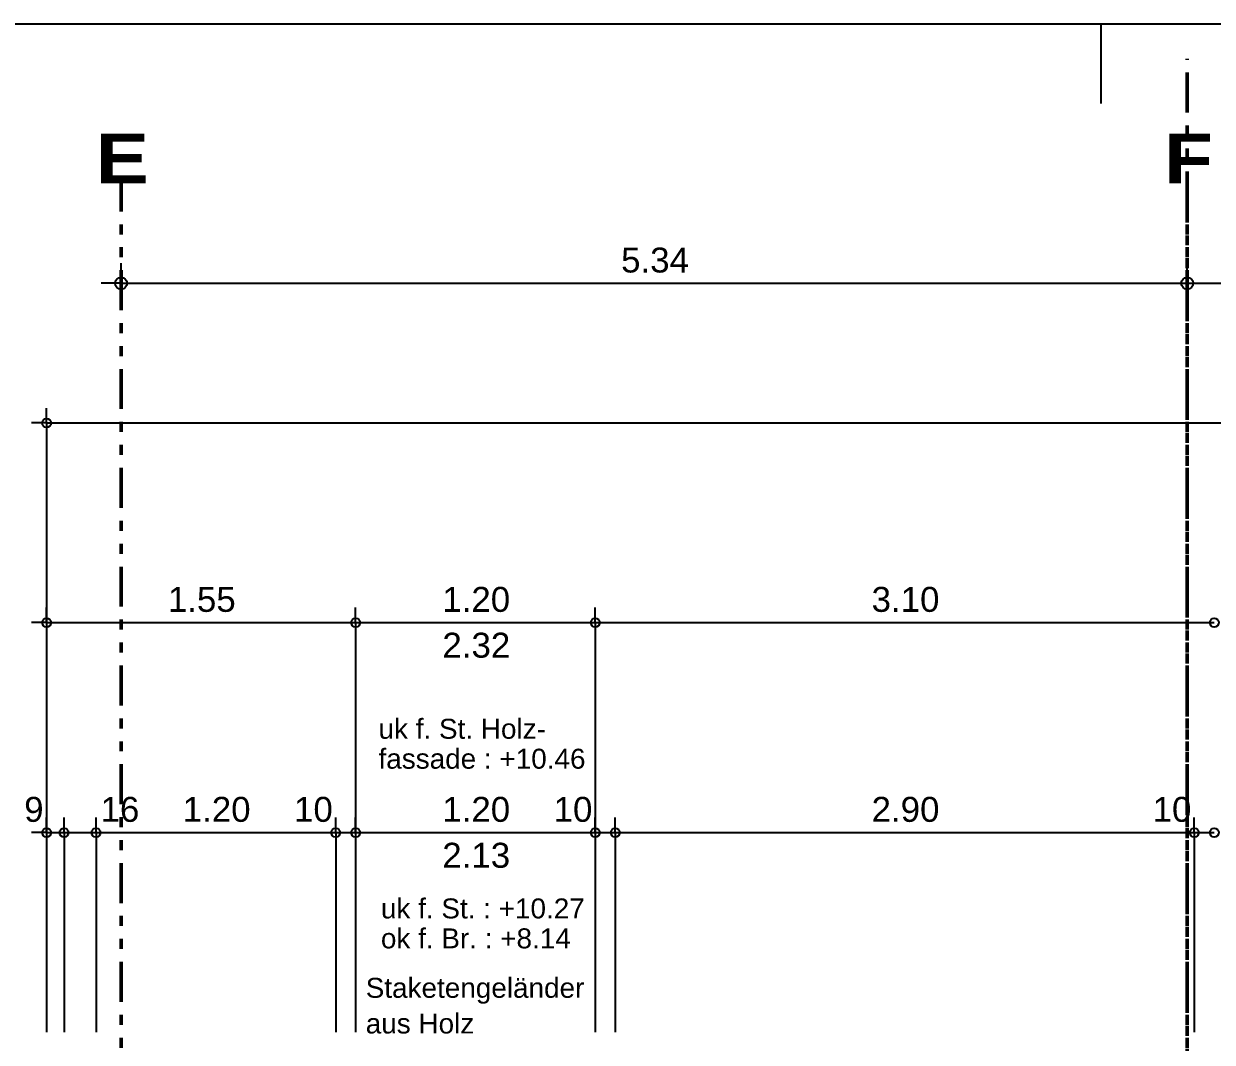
# Model space of a CAD drawing. Header units: centimetres. Extents: x 0.3 to 84.3, y 0.3 to 59.7.
# Drawn here: x 31.51 to 43.42, y 49.5 to 59.7 of the extents above; entities that cross this region are included whole.
import ezdxf

# ---------------------------------------------------------------- set-up
doc = ezdxf.new("R2010")
doc.units = ezdxf.units.CM
for name, pattern in [('AUSGEZOGEN', [0]), ('LINIE_23', [0.79, 0.4, -0.13, 0, -0.13, 0, -0.13]), ('RAND', [44.45, 12.7, -6.35, 12.7, -6.35, 0, -6.35])]:
    doc.linetypes.add(name, pattern=pattern)
for name, color, linetype, lineweight in [('Bauachsen grob', 7, 'RAND', 25), ('Plankopf', 7, 'AUSGEZOGEN', 25), ('Text Koten', 7, 'AUSGEZOGEN', 50), ('Text Werkplan Ausfuehrung', 7, 'AUSGEZOGEN', 50), ('Vorprojektmasse', 7, 'AUSGEZOGEN', 25), ('Werkplan- Ausfuehrungsmasse', 7, 'AUSGEZOGEN', 25)]:
    doc.layers.add(name, color=color, linetype=linetype, lineweight=lineweight)
doc.styles.add('ARIAL', font='ARIAL.TTF')
doc.styles.add('Arial Black', font='Arial Black')

msp = doc.modelspace()

# ---------------------------------------------------------------- linework, layer by layer
at = {"layer": 'Bauachsen grob', "color": 32, "linetype": 'LINIE_23', "lineweight": 50, "true_color": 0xc36e14}
for p, q in [((43.166, 1.39), (43.166, 59.35)), ((32.486, 1.39), (32.486, 58.1)), ((43.166, 2.27), (43.166, 58.1))]:
    msp.add_line(p, q, dxfattribs=at)
at = {"layer": 'Plankopf', "color": 7, "linetype": 'AUSGEZOGEN', "lineweight": 25}
for p, q in [((0.3, 59.7), (84.3, 59.7)), ((42.3, 59.7), (42.3, 58.9))]:
    msp.add_line(p, q, dxfattribs=at)
at = {"layer": 'Vorprojektmasse', "color": 32, "linetype": 'AUSGEZOGEN', "lineweight": 25, "true_color": 0xc36e14}
for p, q in [((32.486, 57.1), (32.486, 57.3)), ((43.166, 57.1), (43.166, 57.3)), ((32.486, 57.1), (32.286, 57.1)), ((32.486, 57.1), (32.486, 56.9)), ((43.166, 57.1), (43.166, 56.9)), ((43.166, 57.1), (52.506, 57.1))]:
    msp.add_line(p, q, dxfattribs=at)
msp.add_lwpolyline([(32.486, 57.1), (37.312, 57.1), (37.312, 57.1), (43.166, 57.1)], dxfattribs=at)
for centre in [(32.486, 57.1), (43.166, 57.1)]:
    msp.add_circle(centre, 0.06, dxfattribs=at)
at = {"layer": 'Werkplan- Ausfuehrungsmasse', "color": 7, "linetype": 'AUSGEZOGEN', "lineweight": 25}
for p, q in [((31.74, 55.7), (31.74, 55.85)), ((31.74, 55.7), (31.59, 55.7)), ((31.74, 55.7), (31.74, 55.55)), ((31.74, 55.7), (31.74, 53.3)), ((31.74, 53.7), (31.74, 53.85)), ((34.836, 53.7), (34.836, 53.85)), ((37.236, 53.7), (37.236, 53.85)), ((31.74, 53.7), (31.59, 53.7)), ((31.74, 53.7), (31.74, 53.55)), ((34.836, 53.7), (34.836, 53.55)), ((37.236, 53.7), (37.236, 53.55)), ((31.74, 51.596), (31.74, 51.746)), ((31.916, 51.596), (31.916, 51.746)), ((32.236, 51.596), (32.236, 51.746)), ((34.636, 51.596), (34.636, 51.746)), ((34.836, 51.596), (34.836, 51.746)), ((37.236, 51.596), (37.236, 51.746)), ((37.436, 51.596), (37.436, 51.746)), ((43.236, 51.596), (43.236, 51.746)), ((31.74, 51.596), (31.59, 51.596)), ((31.74, 51.596), (31.74, 51.446)), ((31.74, 51.596), (31.74, 49.596)), ((31.74, 51.596), (31.916, 51.596)), ((31.916, 51.596), (31.916, 51.446)), ((31.916, 51.596), (31.916, 49.596)), ((32.236, 51.596), (32.236, 51.446)), ((34.636, 51.596), (34.636, 51.446)), ((34.636, 51.596), (34.836, 51.596)), ((34.836, 51.596), (34.836, 51.446)), ((37.236, 51.596), (37.236, 51.446)), ((37.236, 51.596), (37.436, 51.596)), ((37.436, 51.596), (37.436, 51.446)), ((37.436, 51.596), (43.236, 51.596)), ((43.236, 51.596), (43.236, 51.446)), ((43.236, 51.596), (43.436, 51.596))]:
    msp.add_line(p, q, dxfattribs=at)
for points in [[(31.74, 55.7), (47.192, 55.7), (47.192, 55.7), (63.932, 55.7)], [(31.74, 53.7), (31.74, 51.839), (31.74, 51.839), (31.74, 51.3)], [(31.74, 53.7), (32.777, 53.7), (32.777, 53.7), (33.353, 53.7), (33.353, 53.7), (34.836, 53.7)], [(34.836, 53.7), (34.836, 53.685), (34.836, 53.685), (34.836, 53.442), (34.836, 53.442), (34.836, 51.3)], [(34.836, 53.7), (34.99, 53.7), (34.99, 53.7), (36.207, 53.7), (36.207, 53.7), (37.236, 53.7)], [(37.236, 53.7), (37.236, 53.687), (37.236, 53.687), (37.236, 53.651), (37.236, 53.651), (37.236, 53.588), (37.236, 53.588), (37.236, 51.3)], [(37.236, 53.7), (37.844, 53.7), (37.844, 53.7), (43.436, 53.7)], [(31.916, 51.596), (32.188, 51.596), (32.188, 51.596), (32.236, 51.596)], [(32.236, 51.596), (32.236, 51.575), (32.236, 51.575), (32.236, 49.596)], [(32.236, 51.596), (33.824, 51.596), (33.824, 51.596), (34.636, 51.596)], [(34.636, 51.596), (34.636, 51.583), (34.636, 51.583), (34.636, 51.545), (34.636, 51.545), (34.636, 51.312), (34.636, 51.312), (34.636, 49.596)], [(34.836, 51.596), (34.836, 51.578), (34.836, 51.578), (34.836, 51.537), (34.836, 51.537), (34.836, 51.29), (34.836, 51.29), (34.836, 49.596)], [(34.836, 51.596), (35.042, 51.596), (35.042, 51.596), (36.678, 51.596), (36.678, 51.596), (37.236, 51.596)], [(37.236, 51.596), (37.236, 51.563), (37.236, 51.563), (37.236, 51.52), (37.236, 51.52), (37.236, 51.451), (37.236, 51.451), (37.236, 49.596)], [(37.436, 51.596), (37.436, 51.56), (37.436, 51.56), (37.436, 51.515), (37.436, 51.515), (37.436, 51.444), (37.436, 51.444), (37.436, 49.596)], [(43.236, 51.596), (43.236, 51.464), (43.236, 51.464), (43.236, 51.376), (43.236, 51.376), (43.236, 51.235), (43.236, 51.235), (43.236, 49.596)]]:
    msp.add_lwpolyline(points, dxfattribs=at)
for centre in [(31.74, 55.7), (31.74, 53.7), (34.836, 53.7), (37.236, 53.7), (43.436, 53.7), (31.74, 51.596), (31.916, 51.596), (32.236, 51.596), (34.636, 51.596), (34.836, 51.596), (37.236, 51.596), (37.436, 51.596), (43.236, 51.596), (43.436, 51.596)]:
    msp.add_circle(centre, 0.045, dxfattribs=at)

# ---------------------------------------------------------------- texts
at = {"layer": 'Bauachsen grob', "color": 32, "linetype": 'AUSGEZOGEN', "lineweight": 100, "true_color": 0xc36e14, "char_height": 0.5, "width": 0.25, "attachment_point": 7, "style": 'Arial Black'}
for s, insert in [('E', (32.232, 58.1)), ('F', (42.933, 58.1))]:
    msp.add_mtext(s, dxfattribs=dict(at, insert=insert))
at = {"layer": 'Text Koten', "color": 7, "linetype": 'AUSGEZOGEN', "lineweight": 35, "char_height": 0.2, "width": 0.1, "attachment_point": 7, "style": 'ARIAL'}
for s, insert in [('uk\\~f.\\~St.\\~Holz-', (35.065, 52.533)), ('fassade\\~:\\~+10.46', (35.065, 52.233)), ('uk\\~f.\\~St.\\~:\\~+10.27', (35.089, 50.733)), ('ok\\~f.\\~Br.\\~:\\~+8.14', (35.089, 50.433))]:
    msp.add_mtext(s, dxfattribs=dict(at, insert=insert))
at = {"layer": 'Text Werkplan Ausfuehrung', "color": 7, "linetype": 'AUSGEZOGEN', "lineweight": 35, "char_height": 0.2, "width": 0.1, "attachment_point": 7, "style": 'ARIAL'}
for s, insert in [('Staketengeländer', (34.937, 49.88)), ('aus\\~Holz', (34.937, 49.58))]:
    msp.add_mtext(s, dxfattribs=dict(at, insert=insert))
at = {"layer": 'Vorprojektmasse', "color": 32, "linetype": 'AUSGEZOGEN', "lineweight": 50, "true_color": 0xc36e14, "insert": (37.495, 57.204), "char_height": 0.25, "width": 0.125, "attachment_point": 7, "style": 'ARIAL'}
msp.add_mtext('5.34', dxfattribs=at)
at = {"layer": 'Werkplan- Ausfuehrungsmasse', "color": 7, "linetype": 'AUSGEZOGEN', "lineweight": 50, "char_height": 0.25, "width": 0.125, "attachment_point": 7, "style": 'ARIAL'}
for s, insert in [('1.55', (32.955, 53.804)), ('1.20', (35.704, 53.804)), ('3.10', (40.004, 53.804)), ('2.32', (35.705, 53.345)), ('9', (31.516, 51.7)), ('16', (32.281, 51.7)), ('1.20', (33.104, 51.7)), ('10', (34.219, 51.7)), ('1.20', (35.704, 51.7)), ('10', (36.819, 51.7)), ('2.90', (40.004, 51.7)), ('10', (42.819, 51.7)), ('2.13', (35.704, 51.24))]:
    msp.add_mtext(s, dxfattribs=dict(at, insert=insert))

doc.saveas('drawing.dxf')
